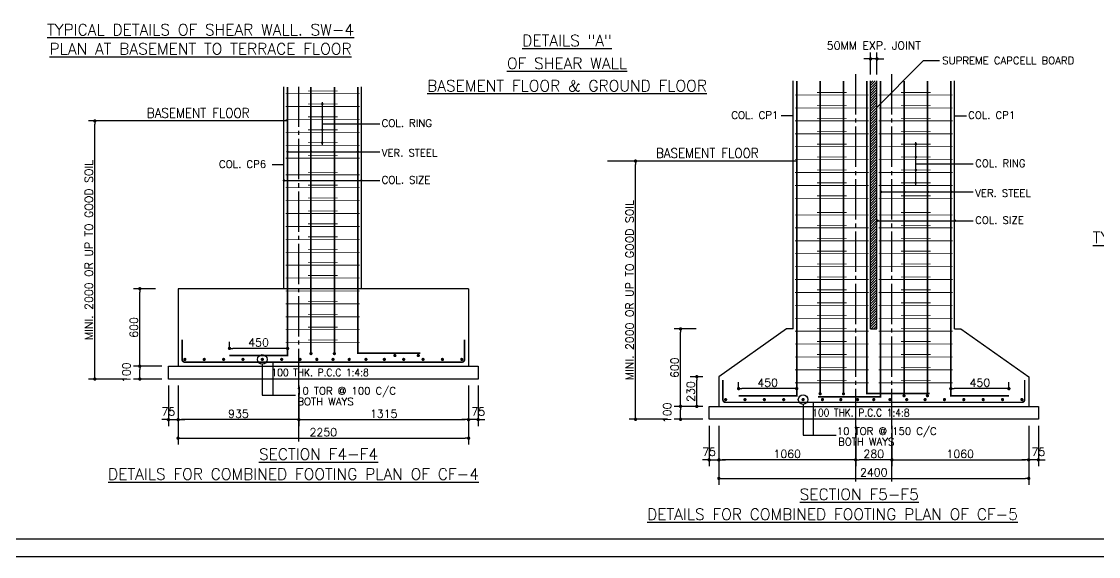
# Model space of a CAD drawing. Extents: x -200722 to 834823, y -494970 to 88783.
# Drawn here: x 248681 to 282046, y -183583 to -167008 of the extents above; entities that cross this region are included whole.
import ezdxf
from ezdxf.enums import TextEntityAlignment as Align

# ---------------------------------------------------------------- set-up
doc = ezdxf.new("R2010")
doc.units = 0
doc.header["$LTSCALE"] = 100
doc.header["$MEASUREMENT"] = 0
doc.header["$PDMODE"] = 34
doc.linetypes.add('ACAD_ISO04W100', pattern=[30, 24, -3, 0, -3])
doc.linetypes.add('CL', pattern=[3.25, 2.5, -0.25, 0.25, -0.25])
doc.layers.get('0').update_dxf_attribs({"linetype": 'CONTINUOUS'})
doc.layers.get('DEFPOINTS').update_dxf_attribs({"linetype": 'CONTINUOUS'})
for name, color, linetype in [('5', 4, 'CONTINUOUS'), ('A-Grid', 5, 'ACAD_ISO04W100'), ('BEAM', 4, 'CONTINUOUS'), ('DIM', 3, 'CONTINUOUS'), ('STEEL', 6, 'CONTINUOUS'), ('TEXT', 2, 'CONTINUOUS')]:
    doc.layers.add(name, color=color, linetype=linetype)
doc.layers.add('9_PRINT BOUNDARY_NON PRINT', color=32, linetype='CONTINUOUS', plot=False)
doc.layers.add('9_TITLE TEXT', color=7, linetype='CONTINUOUS', lineweight=20)
doc.styles.add('ROMANS', font='romans.shx')
doc.styles.get("Standard").update_dxf_attribs({"font": 'simplex.shx'})
doc.dimstyles.new('STANDARD$0', dxfattribs={"dimtxt": 2.5, "dimasz": 2.5, "dimexe": 2, "dimexo": 0.7, "dimgap": 0.9, "dimtad": 1, "dimdec": 0, "dimdsep": 46, "dimtxsty": 'ROMANS', "dimcen": 0.09, "dimclrd": 4, "dimclre": 4, "dimclrt": 3, "dimadec": 0, "dimazin": 0, "dimtfac": 1, "dimtdec": 0, "dimtmove": 0, "dimatfit": 3, "dimfxl": 1, "dimtolj": 1, "dimtzin": 0, "dimarcsym": 0})

# ---------------------------------------------------------------- blocks, each defined once
blk = doc.blocks.new('DOT')
at = {"color": 0, "linetype": 'ByBlock'}
blk.add_line((-0.5, 0), (-1, 0), dxfattribs=at)
at = {"color": 0, "linetype": 'ByBlock', "const_width": 0.5}
blk.add_lwpolyline([(-0.25, 0, 1), (0.25, 0, 1)], format="xyb", close=True, dxfattribs=at)
blk = doc.blocks.new('*D1339')
at = {"layer": 'BEAM', "color": 0, "lineweight": -2, "transparency": 16777216}
for p, q in [((268099, -171332), (267505, -171332)), ((267705, -179228), (267705, -171436)), ((268699, -179332), (267505, -179332))]:
    blk.add_line(p, q, dxfattribs=at)
at = {"layer": 'DEFPOINTS', "color": 0, "lineweight": -3, "transparency": 16777216}
for p in [(267705, -171332), (268299, -171332, 17104), (268899, -179332, 17104)]:
    blk.add_point(p, dxfattribs=at)
at = {"layer": 'BEAM', "color": 0, "lineweight": -2, "transparency": 16777216, "xscale": 104, "yscale": 104, "zscale": 104}
for p, rotation in [((267705, -171332), 90), ((267705, -179332), 270)]:
    blk.add_blockref('DOT', p, dxfattribs=dict(at, rotation=rotation))
at = {"layer": 'BEAM', "color": 0, "transparency": 16777216, "insert": (267521, -175332), "char_height": 248, "attachment_point": 5, "rotation": 90}
blk.add_mtext('\\A1;{\\C4;MINI. 2000 OR UP TO GOOD SOIL}', dxfattribs=at)
blk = doc.blocks.new('_DOT')
at = {"color": 0, "linetype": 'ByBlock'}
blk.add_line((-0.5, 0), (-1, 0), dxfattribs=at)
at = {"color": 0, "linetype": 'ByBlock', "const_width": 0.5}
blk.add_lwpolyline([(-0.25, 0, 1), (0.25, 0, 1)], format="xyb", close=True, dxfattribs=at)
blk = doc.blocks.new('*D1340')
at = {"layer": 'BEAM', "color": 0, "lineweight": -2, "transparency": 16777216}
for p, q in [((269785, -178932), (268899, -178932)), ((269099, -179228), (269099, -179036)), ((269785, -179332), (268899, -179332))]:
    blk.add_line(p, q, dxfattribs=at)
at = {"layer": 'DEFPOINTS', "color": 0, "lineweight": -3, "transparency": 16777216}
for p in [(269099, -178932), (269985, -178932), (269985, -179332)]:
    blk.add_point(p, dxfattribs=at)
at = {"layer": 'BEAM', "color": 0, "lineweight": -2, "transparency": 16777216, "xscale": 104, "yscale": 104, "zscale": 104}
for p, rotation in [((269099, -178932), 90), ((269099, -179332), 270)]:
    blk.add_blockref('DOT', p, dxfattribs=dict(at, rotation=rotation))
at = {"layer": 'BEAM', "color": 0, "transparency": 16777216, "insert": (268685, -179132), "char_height": 248, "attachment_point": 5, "rotation": 90}
blk.add_mtext('\\A1;100', dxfattribs=at)
blk = doc.blocks.new('*D1341')
at = {"layer": 'BEAM', "color": 0, "lineweight": -2, "transparency": 16777216}
for p, q in [((269785, -178012), (269400, -178012)), ((269600, -178828), (269600, -178116)), ((269785, -178932), (269400, -178932))]:
    blk.add_line(p, q, dxfattribs=at)
at = {"layer": 'DEFPOINTS', "color": 0, "lineweight": -3, "transparency": 16777216}
for p in [(269600, -178012), (269985, -178012, 879), (269985, -178932)]:
    blk.add_point(p, dxfattribs=at)
at = {"layer": 'BEAM', "color": 0, "lineweight": -2, "transparency": 16777216, "xscale": 104, "yscale": 104, "zscale": 104}
for p, rotation in [((269600, -178012), 90), ((269600, -178932), 270)]:
    blk.add_blockref('DOT', p, dxfattribs=dict(at, rotation=rotation))
at = {"layer": 'BEAM', "color": 0, "transparency": 16777216, "insert": (269416, -178472), "char_height": 248, "attachment_point": 5, "rotation": 90}
blk.add_mtext('\\A1;230', dxfattribs=at)
blk = doc.blocks.new('*D1342')
at = {"layer": 'BEAM', "color": 0, "lineweight": -2, "transparency": 16777216}
for p, q in [((269585, -176532), (268899, -176532)), ((269099, -178828), (269099, -176636)), ((269585, -178932), (268899, -178932))]:
    blk.add_line(p, q, dxfattribs=at)
at = {"layer": 'DEFPOINTS', "color": 0, "lineweight": -3, "transparency": 16777216}
for p in [(269099, -176532), (269785, -176532, 2294), (269785, -178932)]:
    blk.add_point(p, dxfattribs=at)
at = {"layer": 'BEAM', "color": 0, "lineweight": -2, "transparency": 16777216, "xscale": 104, "yscale": 104, "zscale": 104}
for p, rotation in [((269099, -176532), 90), ((269099, -178932), 270)]:
    blk.add_blockref('DOT', p, dxfattribs=dict(at, rotation=rotation))
at = {"layer": 'BEAM', "color": 0, "transparency": 16777216, "insert": (268915, -177732), "char_height": 248, "attachment_point": 5, "rotation": 90}
blk.add_mtext('\\A1;600', dxfattribs=at)
blk = doc.blocks.new('*D1343')
at = {"layer": 'BEAM', "color": 0, "lineweight": -2, "transparency": 16777216}
for p, q in [((277472, -178402), (277472, -178182)), ((279168, -178382), (277576, -178382)), ((279272, -178402), (279272, -178182))]:
    blk.add_line(p, q, dxfattribs=at)
at = {"layer": 'DEFPOINTS', "color": 0, "lineweight": -3, "transparency": 16777216}
for p in [(277472, -178382), (277472, -178602, 1471), (279272, -178602, 1471)]:
    blk.add_point(p, dxfattribs=at)
at = {"layer": 'BEAM', "color": 0, "lineweight": -2, "transparency": 16777216, "xscale": 104, "yscale": 104, "zscale": 104, "rotation": 180}
blk.add_blockref('DOT', (277472, -178382), dxfattribs=at)
at = {"layer": 'BEAM', "color": 0, "lineweight": -2, "transparency": 16777216, "xscale": 104, "yscale": 104, "zscale": 104}
blk.add_blockref('DOT', (279272, -178382), dxfattribs=at)
at = {"layer": 'BEAM', "color": 0, "transparency": 16777216, "insert": (278372, -178198), "char_height": 248, "attachment_point": 5}
blk.add_mtext('\\A1;450', dxfattribs=at)
blk = doc.blocks.new('*D1344')
at = {"layer": 'BEAM', "color": 0, "lineweight": -2, "transparency": 16777216}
for p, q in [((270897, -178402), (270897, -178182)), ((272593, -178382), (271001, -178382)), ((272697, -178402), (272697, -178182))]:
    blk.add_line(p, q, dxfattribs=at)
at = {"layer": 'DEFPOINTS', "color": 0, "lineweight": -3, "transparency": 16777216}
for p in [(270897, -178382), (270897, -178602, 1471), (272697, -178602, 1471)]:
    blk.add_point(p, dxfattribs=at)
at = {"layer": 'BEAM', "color": 0, "lineweight": -2, "transparency": 16777216, "xscale": 104, "yscale": 104, "zscale": 104, "rotation": 180}
blk.add_blockref('DOT', (270897, -178382), dxfattribs=at)
at = {"layer": 'BEAM', "color": 0, "lineweight": -2, "transparency": 16777216, "xscale": 104, "yscale": 104, "zscale": 104}
blk.add_blockref('DOT', (272697, -178382), dxfattribs=at)
at = {"layer": 'BEAM', "color": 0, "transparency": 16777216, "insert": (271797, -178198), "char_height": 248, "attachment_point": 5}
blk.add_mtext('\\A1;450', dxfattribs=at)
blk = doc.blocks.new('*D1345')
at = {"layer": 'BEAM', "color": 0, "lineweight": -2, "transparency": 16777216}
for p, q in [((274985, -168649), (274985, -167966)), ((275185, -168649), (275185, -167966)), ((274881, -168166), (274777, -168166)), ((275185, -168166), (274985, -168166)), ((275289, -168166), (275393, -168166))]:
    blk.add_line(p, q, dxfattribs=at)
at = {"layer": 'DEFPOINTS', "color": 0, "lineweight": -3, "transparency": 16777216}
for p in [(274985, -168166), (274985, -168849), (275185, -168849)]:
    blk.add_point(p, dxfattribs=at)
at = {"layer": 'BEAM', "color": 0, "lineweight": -2, "transparency": 16777216, "xscale": 104, "yscale": 104, "zscale": 104}
blk.add_blockref('DOT', (274985, -168166), dxfattribs=at)
at = {"layer": 'BEAM', "color": 0, "lineweight": -2, "transparency": 16777216, "xscale": 104, "yscale": 104, "zscale": 104, "rotation": 180}
blk.add_blockref('DOT', (275185, -168166), dxfattribs=at)
at = {"layer": 'BEAM', "color": 0, "transparency": 16777216, "insert": (275085, -167752), "char_height": 248, "attachment_point": 5}
blk.add_mtext('\\A1;50{\\C256;MM EXP. JOINT}', dxfattribs=at)
blk = doc.blocks.new('*D1346')
at = {"layer": 'BEAM', "color": 0, "lineweight": -2, "transparency": 16777216}
for p, q in [((269985, -179532), (269985, -180789)), ((270285, -179532), (270285, -180789)), ((269881, -180589), (269777, -180589)), ((269985, -180589), (270285, -180589)), ((270389, -180589), (270493, -180589))]:
    blk.add_line(p, q, dxfattribs=at)
at = {"layer": 'DEFPOINTS', "color": 0, "lineweight": -3, "transparency": 16777216}
for p in [(269985, -179332), (270285, -179332), (270285, -180589)]:
    blk.add_point(p, dxfattribs=at)
at = {"layer": 'BEAM', "color": 0, "lineweight": -2, "transparency": 16777216, "xscale": 104, "yscale": 104, "zscale": 104}
blk.add_blockref('DOT', (269985, -180589), dxfattribs=at)
at = {"layer": 'BEAM', "color": 0, "lineweight": -2, "transparency": 16777216, "xscale": 104, "yscale": 104, "zscale": 104, "rotation": 180}
blk.add_blockref('DOT', (270285, -180589), dxfattribs=at)
at = {"layer": 'BEAM', "color": 0, "transparency": 16777216, "insert": (269985, -180341), "char_height": 248, "attachment_point": 5}
blk.add_mtext('\\A1;75', dxfattribs=at)
blk = doc.blocks.new('*D1347')
at = {"layer": 'BEAM', "color": 0, "lineweight": -2, "transparency": 16777216}
for p, q in [((270285, -179532), (270285, -180789)), ((274525, -179532), (274525, -180789)), ((274421, -180589), (270389, -180589))]:
    blk.add_line(p, q, dxfattribs=at)
at = {"layer": 'DEFPOINTS', "color": 0, "lineweight": -3, "transparency": 16777216}
for p in [(270285, -179332), (274525, -179332), (270285, -180589)]:
    blk.add_point(p, dxfattribs=at)
at = {"layer": 'BEAM', "color": 0, "lineweight": -2, "transparency": 16777216, "xscale": 104, "yscale": 104, "zscale": 104, "rotation": 180}
blk.add_blockref('DOT', (270285, -180589), dxfattribs=at)
at = {"layer": 'BEAM', "color": 0, "lineweight": -2, "transparency": 16777216, "xscale": 104, "yscale": 104, "zscale": 104}
blk.add_blockref('DOT', (274525, -180589), dxfattribs=at)
at = {"layer": 'BEAM', "color": 0, "transparency": 16777216, "insert": (272405, -180405), "char_height": 248, "attachment_point": 5}
blk.add_mtext('\\A1;1060', dxfattribs=at)
blk = doc.blocks.new('*D1348')
at = {"layer": 'BEAM', "color": 0, "lineweight": -2, "transparency": 16777216}
for p, q in [((279885, -179532), (279885, -180789)), ((280185, -179532), (280185, -180789)), ((279781, -180589), (279677, -180589)), ((280185, -180589), (279885, -180589)), ((280289, -180589), (280393, -180589))]:
    blk.add_line(p, q, dxfattribs=at)
at = {"layer": 'DEFPOINTS', "color": 0, "lineweight": -3, "transparency": 16777216}
for p in [(279885, -179332), (280185, -179332), (279885, -180589)]:
    blk.add_point(p, dxfattribs=at)
at = {"layer": 'BEAM', "color": 0, "lineweight": -2, "transparency": 16777216, "xscale": 104, "yscale": 104, "zscale": 104}
blk.add_blockref('DOT', (279885, -180589), dxfattribs=at)
at = {"layer": 'BEAM', "color": 0, "lineweight": -2, "transparency": 16777216, "xscale": 104, "yscale": 104, "zscale": 104, "rotation": 180}
blk.add_blockref('DOT', (280185, -180589), dxfattribs=at)
at = {"layer": 'BEAM', "color": 0, "transparency": 16777216, "insert": (280185, -180341), "char_height": 248, "attachment_point": 5}
blk.add_mtext('\\A1;75', dxfattribs=at)
blk = doc.blocks.new('*D1349')
at = {"layer": 'BEAM', "color": 0, "lineweight": -2, "transparency": 16777216}
for p, q in [((275645, -179532), (275645, -180789)), ((279885, -179532), (279885, -180789)), ((275749, -180589), (279781, -180589))]:
    blk.add_line(p, q, dxfattribs=at)
at = {"layer": 'DEFPOINTS', "color": 0, "lineweight": -3, "transparency": 16777216}
for p in [(275645, -179332), (279885, -179332), (279885, -180589)]:
    blk.add_point(p, dxfattribs=at)
at = {"layer": 'BEAM', "color": 0, "lineweight": -2, "transparency": 16777216, "xscale": 104, "yscale": 104, "zscale": 104, "rotation": 180}
blk.add_blockref('DOT', (275645, -180589), dxfattribs=at)
at = {"layer": 'BEAM', "color": 0, "lineweight": -2, "transparency": 16777216, "xscale": 104, "yscale": 104, "zscale": 104}
blk.add_blockref('DOT', (279885, -180589), dxfattribs=at)
at = {"layer": 'BEAM', "color": 0, "transparency": 16777216, "insert": (277765, -180405), "char_height": 248, "attachment_point": 5}
blk.add_mtext('\\A1;1060', dxfattribs=at)
blk = doc.blocks.new('*D1350')
at = {"layer": 'BEAM', "color": 0, "lineweight": -2, "transparency": 16777216}
for p, q in [((274525, -179532), (274525, -180789)), ((275645, -179532), (275645, -180789)), ((275541, -180589), (274629, -180589))]:
    blk.add_line(p, q, dxfattribs=at)
at = {"layer": 'DEFPOINTS', "color": 0, "lineweight": -3, "transparency": 16777216}
for p in [(274525, -179332), (275645, -179332), (274525, -180589)]:
    blk.add_point(p, dxfattribs=at)
at = {"layer": 'BEAM', "color": 0, "lineweight": -2, "transparency": 16777216, "xscale": 104, "yscale": 104, "zscale": 104, "rotation": 180}
blk.add_blockref('DOT', (274525, -180589), dxfattribs=at)
at = {"layer": 'BEAM', "color": 0, "lineweight": -2, "transparency": 16777216, "xscale": 104, "yscale": 104, "zscale": 104}
blk.add_blockref('DOT', (275645, -180589), dxfattribs=at)
at = {"layer": 'BEAM', "color": 0, "transparency": 16777216, "insert": (275085, -180405), "char_height": 248, "attachment_point": 5}
blk.add_mtext('\\A1;280', dxfattribs=at)
blk = doc.blocks.new('*D1351')
at = {"layer": 'BEAM', "color": 0, "lineweight": -2, "transparency": 16777216}
for p, q in [((270285, -179532), (270285, -181363)), ((279885, -179532), (279885, -181363)), ((270389, -181163), (279781, -181163))]:
    blk.add_line(p, q, dxfattribs=at)
at = {"layer": 'DEFPOINTS', "color": 0, "lineweight": -3, "transparency": 16777216}
for p in [(270285, -179332), (279885, -179332), (279885, -181163)]:
    blk.add_point(p, dxfattribs=at)
at = {"layer": 'BEAM', "color": 0, "lineweight": -2, "transparency": 16777216, "xscale": 104, "yscale": 104, "zscale": 104, "rotation": 180}
blk.add_blockref('DOT', (270285, -181163), dxfattribs=at)
at = {"layer": 'BEAM', "color": 0, "lineweight": -2, "transparency": 16777216, "xscale": 104, "yscale": 104, "zscale": 104}
blk.add_blockref('DOT', (279885, -181163), dxfattribs=at)
at = {"layer": 'BEAM', "color": 0, "transparency": 16777216, "insert": (275085, -180979), "char_height": 248, "attachment_point": 5}
blk.add_mtext('\\A1;2400', dxfattribs=at)
blk = doc.blocks.new('*D1960')
at = {"layer": 'BEAM', "color": 0, "lineweight": -2, "transparency": 16777216}
for p, q in [((251345, -170087), (250751, -170087)), ((250951, -177983), (250951, -170191)), ((251945, -178087), (250751, -178087))]:
    blk.add_line(p, q, dxfattribs=at)
at = {"layer": 'DEFPOINTS', "color": 0, "lineweight": -3, "transparency": 16777216}
for p in [(250951, -170087), (251545, -170087, 17104), (252145, -178087, 17104)]:
    blk.add_point(p, dxfattribs=at)
at = {"layer": 'BEAM', "color": 0, "lineweight": -2, "transparency": 16777216, "xscale": 104, "yscale": 104, "zscale": 104}
for p, rotation in [((250951, -170087), 90), ((250951, -178087), 270)]:
    blk.add_blockref('DOT', p, dxfattribs=dict(at, rotation=rotation))
at = {"layer": 'BEAM', "color": 0, "transparency": 16777216, "insert": (250767, -174087), "char_height": 248, "attachment_point": 5, "rotation": 90}
blk.add_mtext('\\A1;{\\C4;MINI. 2000 OR UP TO GOOD SOIL}', dxfattribs=at)
blk = doc.blocks.new('*D1961')
at = {"layer": 'BEAM', "color": 0, "lineweight": -2, "transparency": 16777216}
for p, q in [((253031, -177687), (252145, -177687)), ((252345, -177983), (252345, -177791)), ((253031, -178087), (252145, -178087))]:
    blk.add_line(p, q, dxfattribs=at)
at = {"layer": 'DEFPOINTS', "color": 0, "lineweight": -3, "transparency": 16777216}
for p in [(252345, -177687), (253231, -177687), (253231, -178087)]:
    blk.add_point(p, dxfattribs=at)
at = {"layer": 'BEAM', "color": 0, "lineweight": -2, "transparency": 16777216, "xscale": 104, "yscale": 104, "zscale": 104}
for p, rotation in [((252345, -177687), 90), ((252345, -178087), 270)]:
    blk.add_blockref('DOT', p, dxfattribs=dict(at, rotation=rotation))
at = {"layer": 'BEAM', "color": 0, "transparency": 16777216, "insert": (251931, -177887), "char_height": 248, "attachment_point": 5, "rotation": 90}
blk.add_mtext('\\A1;100', dxfattribs=at)
blk = doc.blocks.new('*D1962')
at = {"layer": 'BEAM', "color": 0, "lineweight": -2, "transparency": 16777216}
for p, q in [((252831, -175287), (252145, -175287)), ((252345, -177583), (252345, -175391)), ((252831, -177687), (252145, -177687))]:
    blk.add_line(p, q, dxfattribs=at)
at = {"layer": 'DEFPOINTS', "color": 0, "lineweight": -3, "transparency": 16777216}
for p in [(252345, -175287), (253031, -175287, 2294), (253031, -177687)]:
    blk.add_point(p, dxfattribs=at)
at = {"layer": 'BEAM', "color": 0, "lineweight": -2, "transparency": 16777216, "xscale": 104, "yscale": 104, "zscale": 104}
for p, rotation in [((252345, -175287), 90), ((252345, -177687), 270)]:
    blk.add_blockref('DOT', p, dxfattribs=dict(at, rotation=rotation))
at = {"layer": 'BEAM', "color": 0, "transparency": 16777216, "insert": (252161, -176487), "char_height": 248, "attachment_point": 5, "rotation": 90}
blk.add_mtext('\\A1;600', dxfattribs=at)
blk = doc.blocks.new('*D1963')
at = {"layer": 'BEAM', "color": 0, "lineweight": -2, "transparency": 16777216}
for p, q in [((255124, -177157), (255124, -176937)), ((256820, -177137), (255228, -177137)), ((256924, -177157), (256924, -176937))]:
    blk.add_line(p, q, dxfattribs=at)
at = {"layer": 'DEFPOINTS', "color": 0, "lineweight": -3, "transparency": 16777216}
for p in [(255124, -177137), (255124, -177357, 1471), (256924, -177357, 1471)]:
    blk.add_point(p, dxfattribs=at)
at = {"layer": 'BEAM', "color": 0, "lineweight": -2, "transparency": 16777216, "xscale": 104, "yscale": 104, "zscale": 104, "rotation": 180}
blk.add_blockref('DOT', (255124, -177137), dxfattribs=at)
at = {"layer": 'BEAM', "color": 0, "lineweight": -2, "transparency": 16777216, "xscale": 104, "yscale": 104, "zscale": 104}
blk.add_blockref('DOT', (256924, -177137), dxfattribs=at)
at = {"layer": 'BEAM', "color": 0, "transparency": 16777216, "insert": (256024, -176953), "char_height": 248, "attachment_point": 5}
blk.add_mtext('\\A1;450', dxfattribs=at)
blk = doc.blocks.new('*D1964')
at = {"layer": 'BEAM', "color": 0, "lineweight": -2, "transparency": 16777216}
for p, q in [((253231, -178287), (253231, -179544)), ((253531, -178287), (253531, -179544)), ((253127, -179344), (253023, -179344)), ((253231, -179344), (253531, -179344)), ((253635, -179344), (253739, -179344))]:
    blk.add_line(p, q, dxfattribs=at)
at = {"layer": 'DEFPOINTS', "color": 0, "lineweight": -3, "transparency": 16777216}
for p in [(253231, -178087), (253531, -178087), (253531, -179344)]:
    blk.add_point(p, dxfattribs=at)
at = {"layer": 'BEAM', "color": 0, "lineweight": -2, "transparency": 16777216, "xscale": 104, "yscale": 104, "zscale": 104}
blk.add_blockref('DOT', (253231, -179344), dxfattribs=at)
at = {"layer": 'BEAM', "color": 0, "lineweight": -2, "transparency": 16777216, "xscale": 104, "yscale": 104, "zscale": 104, "rotation": 180}
blk.add_blockref('DOT', (253531, -179344), dxfattribs=at)
at = {"layer": 'BEAM', "color": 0, "transparency": 16777216, "insert": (253231, -179096), "char_height": 248, "attachment_point": 5}
blk.add_mtext('\\A1;75', dxfattribs=at)
blk = doc.blocks.new('*D1965')
at = {"layer": 'BEAM', "color": 0, "lineweight": -2, "transparency": 16777216}
for p, q in [((253531, -178287), (253531, -179544)), ((257271, -178287), (257271, -179544)), ((257167, -179344), (253635, -179344))]:
    blk.add_line(p, q, dxfattribs=at)
at = {"layer": 'DEFPOINTS', "color": 0, "lineweight": -3, "transparency": 16777216}
for p in [(253531, -178087), (257271, -178087, 41375), (253531, -179344)]:
    blk.add_point(p, dxfattribs=at)
at = {"layer": 'BEAM', "color": 0, "lineweight": -2, "transparency": 16777216, "xscale": 104, "yscale": 104, "zscale": 104, "rotation": 180}
blk.add_blockref('DOT', (253531, -179344), dxfattribs=at)
at = {"layer": 'BEAM', "color": 0, "lineweight": -2, "transparency": 16777216, "xscale": 104, "yscale": 104, "zscale": 104}
blk.add_blockref('DOT', (257271, -179344), dxfattribs=at)
at = {"layer": 'BEAM', "color": 0, "transparency": 16777216, "insert": (255401, -179160), "char_height": 248, "attachment_point": 5}
blk.add_mtext('\\A1;935', dxfattribs=at)
blk = doc.blocks.new('*D1966')
at = {"layer": 'BEAM', "color": 0, "lineweight": -2, "transparency": 16777216}
for p, q in [((262531, -178287), (262531, -179544)), ((262831, -178287), (262831, -179544)), ((262427, -179344), (262323, -179344)), ((262831, -179344), (262531, -179344)), ((262935, -179344), (263039, -179344))]:
    blk.add_line(p, q, dxfattribs=at)
at = {"layer": 'DEFPOINTS', "color": 0, "lineweight": -3, "transparency": 16777216}
for p in [(262531, -178087), (262831, -178087), (262531, -179344)]:
    blk.add_point(p, dxfattribs=at)
at = {"layer": 'BEAM', "color": 0, "lineweight": -2, "transparency": 16777216, "xscale": 104, "yscale": 104, "zscale": 104}
blk.add_blockref('DOT', (262531, -179344), dxfattribs=at)
at = {"layer": 'BEAM', "color": 0, "lineweight": -2, "transparency": 16777216, "xscale": 104, "yscale": 104, "zscale": 104, "rotation": 180}
blk.add_blockref('DOT', (262831, -179344), dxfattribs=at)
at = {"layer": 'BEAM', "color": 0, "transparency": 16777216, "insert": (262831, -179096), "char_height": 248, "attachment_point": 5}
blk.add_mtext('\\A1;75', dxfattribs=at)
blk = doc.blocks.new('*D1967')
at = {"layer": 'BEAM', "color": 0, "lineweight": -2, "transparency": 16777216}
for p, q in [((257271, -178287), (257271, -179544)), ((262531, -178287), (262531, -179544)), ((257375, -179344), (262427, -179344))]:
    blk.add_line(p, q, dxfattribs=at)
at = {"layer": 'DEFPOINTS', "color": 0, "lineweight": -3, "transparency": 16777216}
for p in [(257271, -178087, 41375), (262531, -178087), (262531, -179344)]:
    blk.add_point(p, dxfattribs=at)
at = {"layer": 'BEAM', "color": 0, "lineweight": -2, "transparency": 16777216, "xscale": 104, "yscale": 104, "zscale": 104, "rotation": 180}
blk.add_blockref('DOT', (257271, -179344), dxfattribs=at)
at = {"layer": 'BEAM', "color": 0, "lineweight": -2, "transparency": 16777216, "xscale": 104, "yscale": 104, "zscale": 104}
blk.add_blockref('DOT', (262531, -179344), dxfattribs=at)
at = {"layer": 'BEAM', "color": 0, "transparency": 16777216, "insert": (259901, -179160), "char_height": 248, "attachment_point": 5}
blk.add_mtext('\\A1;1315', dxfattribs=at)
blk = doc.blocks.new('*D1968')
at = {"layer": 'BEAM', "color": 0, "lineweight": -2, "transparency": 16777216}
for p, q in [((253531, -178287), (253531, -180118)), ((262531, -178287), (262531, -180118)), ((253635, -179918), (262427, -179918))]:
    blk.add_line(p, q, dxfattribs=at)
at = {"layer": 'DEFPOINTS', "color": 0, "lineweight": -3, "transparency": 16777216}
for p in [(253531, -178087), (262531, -178087), (262531, -179918)]:
    blk.add_point(p, dxfattribs=at)
at = {"layer": 'BEAM', "color": 0, "lineweight": -2, "transparency": 16777216, "xscale": 104, "yscale": 104, "zscale": 104, "rotation": 180}
blk.add_blockref('DOT', (253531, -179918), dxfattribs=at)
at = {"layer": 'BEAM', "color": 0, "lineweight": -2, "transparency": 16777216, "xscale": 104, "yscale": 104, "zscale": 104}
blk.add_blockref('DOT', (262531, -179918), dxfattribs=at)
at = {"layer": 'BEAM', "color": 0, "transparency": 16777216, "insert": (258031, -179734), "char_height": 248, "attachment_point": 5}
blk.add_mtext('\\A1;2250', dxfattribs=at)

msp = doc.modelspace()

# ---------------------------------------------------------------- hatches: boundary and pattern name
at = {"ltscale": 0.4}
h = msp.add_hatch(dxfattribs=at)
h.set_pattern_fill('ANSI31', color=8, scale=450, style=0)
h.set_pattern_definition([(45, (1843.42, 0), (-39.774756, 39.774756), [])])
h.paths.add_polyline_path([(274984.8, -176532.1), (275184.8, -176532.1), (275184.8, -173191.9, -0.4156612), (275184.8, -173164.9), (275184.8, -168849.1), (274984.8, -168849.1)])

# ---------------------------------------------------------------- linework, layer by layer
at = {"color": 18, "true_color": 0x000000}
msp.add_lwpolyline([(223222.7, -183032.7), (314632.7, -183032.7), (314632.7, -118792.7), (223222.7, -118792.7)], close=True, dxfattribs=at)
at = {"layer": '5', "color": 18, "lineweight": -3, "ltscale": 0.4, "true_color": 0x000000}
for p, q in [((256811.1, -175286.9), (256811.1, -169032.6)), ((259211.1, -175286.9), (259211.1, -169032.6)), ((272584.8, -176532.1), (272584.8, -168849.1)), ((274984.8, -176532.1), (274984.8, -168849.1)), ((275184.8, -176532.1), (275184.8, -168849.1)), ((277584.8, -175332.1), (277584.8, -168849.1)), ((262531.1, -175286.9), (253531.1, -175286.9)), ((277584.8, -176532.1, 1470.5), (277584.8, -175332.1)), ((272584.8, -176532.1), (272384.8, -176532.1)), ((274984.8, -176532.1, 705.8), (275184.8, -176532.1, 764.7)), ((277584.8, -176532.1, 1470.5), (277784.8, -176532.1, 1470.5))]:
    msp.add_line(p, q, dxfattribs=at)
at = {"layer": '5', "color": 8, "lineweight": -3, "ltscale": 0.4}
for p, q in [((256911.1, -170086.9, 24196.6), (251063.7, -170086.9, 51554)), ((272684.8, -171332.1, 24196.6), (266837.4, -171332.1, 51554))]:
    msp.add_line(p, q, dxfattribs=at)
at = {"layer": '5', "color": 18, "lineweight": -3, "ltscale": 0.4, "true_color": 0x000000}
for points in [[(253531.1, -175286.9), (253531.1, -177686.9)], [(262531.1, -175286.9), (262531.1, -177686.9)], [(270284.8, -178012.1), (270284.8, -178932.1)], [(279884.8, -178012.1), (279884.8, -178932.1)]]:
    msp.add_lwpolyline(points, dxfattribs=at)
at = {"layer": '5', "color": 18, "lineweight": -3, "ltscale": 0.4, "true_color": 0x000000, "elevation": 1470.5}
for points in [[(272384.8, -176532.1), (270284.8, -178012.1)], [(277784.8, -176532.1), (279884.8, -178012.1)]]:
    msp.add_lwpolyline(points, dxfattribs=at)
at = {"layer": '5', "color": 18, "lineweight": -3, "ltscale": 0.4, "true_color": 0x000000}
for points in [[(253231.1, -177686.9), (262831.1, -177686.9), (262831.1, -178086.9), (253231.1, -178086.9)], [(269984.8, -178932.1), (280184.8, -178932.1), (280184.8, -179332.1), (269984.8, -179332.1)]]:
    msp.add_lwpolyline(points, close=True, dxfattribs=at)
at = {"layer": '9_PRINT BOUNDARY_NON PRINT', "color": 18, "true_color": 0x000000}
msp.add_lwpolyline([(222672.7, -183582.7), (315182.7, -183582.7), (315182.7, -118242.7), (222672.7, -118242.7)], close=True, dxfattribs=at)
at = {"layer": '9_TITLE TEXT', "color": 18, "true_color": 0x000000}
msp.add_lwpolyline([(314632.7, -118792.7), (223222.7, -118792.7), (223222.7, -183032.7), (314632.7, -183032.7)], dxfattribs=at)
at = {"layer": 'A-Grid', "color": 8, "linetype": 'CL', "ltscale": 5}
for p, q in [((274524.8, -181264.9), (274524.8, -168523.2)), ((275644.8, -181264.9), (275644.8, -168523.2)), ((257271.1, -180019.7, 41375.1), (257271.1, -169032.6, 41375.1))]:
    msp.add_line(p, q, dxfattribs=at)
at = {"layer": 'DIM', "color": 18, "true_color": 0x000000, "const_width": 38.1}
for points in [[(256904.6, -171041.5, 1), (256942.7, -171041.5, 1)], [(257629.6, -171041.5, 1), (257667.7, -171041.5, 1)], [(258354.6, -171041.5, 1), (258392.7, -171041.5, 1)], [(259078.3, -171041.5, 1), (259116.4, -171041.5, 1)], [(256792.1, -171933.3, 1), (256830.2, -171933.3, 1)], [(259192.1, -171933.3, 1), (259230.2, -171933.3, 1)]]:
    msp.add_lwpolyline(points, format="xyb", close=True, dxfattribs=at)
at = {"layer": 'DIM', "color": 18, "true_color": 0x000000, "const_width": 38.1, "elevation": 1470.5}
for points in [[(275291.7, -172286.6, 1), (275329.8, -172286.6, 1)], [(276016.7, -172286.6, 1), (276054.8, -172286.6, 1)], [(276741.7, -172286.6, 1), (276779.8, -172286.6, 1)], [(277465.4, -172286.6, 1), (277503.5, -172286.6, 1)], [(275179.2, -173178.4, 1), (275217.3, -173178.4, 1)], [(277579.2, -173178.4, 1), (277617.3, -173178.4, 1)]]:
    msp.add_lwpolyline(points, format="xyb", close=True, dxfattribs=at)
at = {"layer": 'STEEL', "color": 18, "true_color": 0x000000, "elevation": 1470.5}
for points, const_width in [([(272697.3, -168849.1), (272697.3, -178602.2), (270897.3, -178602.2)], 50.8), ([(275297.3, -168849.1), (275297.3, -178632.6), (273357.3, -178632.6)], 50.8), ([(273422.3, -168849.1), (273422.3, -178541.8)], 50.8), ([(274147.3, -168849.1), (274147.3, -178541.8)], 50.8), ([(274872.3, -168849.1), (274872.3, -178530.6), (276812.3, -178530.6)], 50.8), ([(276022.3, -168849.1), (276022.3, -178602.2)], 50.8), ([(276747.3, -168849.1), (276747.3, -178602.2)], 50.8), ([(277472.3, -168849.1), (277472.3, -178602.2), (279272.3, -178602.2)], 50.8), ([(256923.6, -169032.6), (256923.6, -177357), (255123.6, -177357)], 50.8), ([(257557.4, -169162.4), (258471.5, -169162.4)], 25), ([(257648.6, -169032.6), (257648.6, -177296.6)], 50.8), ([(258373.6, -169032.6), (258373.6, -177296.6)], 50.8), ([(259098.6, -169032.6), (259098.6, -177285.5), (261038.6, -177285.5)], 50.8), ([(256867.1, -169241.3), (259155.2, -169241.3)], 25), ([(272640.7, -169286.5), (274928.8, -169286.5)], 25), ([(273331.1, -169207.5), (274245.1, -169207.5)], 25), ([(275240.7, -169286.5), (277528.8, -169286.5)], 25), ([(275931.1, -169207.5), (276845.1, -169207.5)], 25), ([(256867.1, -169641.3), (259155.2, -169641.3)], 25), ([(257557.4, -169562.4), (258471.5, -169562.4)], 25), ([(272640.7, -169686.5), (274928.8, -169686.5)], 25), ([(273331.1, -169607.5), (274245.1, -169607.5)], 25), ([(275240.7, -169686.5), (277528.8, -169686.5)], 25), ([(275931.1, -169607.5), (276845.1, -169607.5)], 25), ([(256867.1, -170041.3), (259155.2, -170041.3)], 25), ([(257557.4, -169962.4), (258471.5, -169962.4)], 25), ([(272640.7, -170086.5), (274928.8, -170086.5)], 25), ([(273331.1, -170007.5), (274245.1, -170007.5)], 25), ([(275240.7, -170086.5), (277528.8, -170086.5)], 25), ([(275931.1, -170007.5), (276845.1, -170007.5)], 25), ([(256867.1, -170441.3), (259155.2, -170441.3)], 25), ([(257557.4, -170362.4), (258471.5, -170362.4)], 25), ([(272640.7, -170486.5), (274928.8, -170486.5)], 25), ([(273331.1, -170407.5), (274245.1, -170407.5)], 25), ([(275240.7, -170486.5), (277528.8, -170486.5)], 25), ([(275931.1, -170407.5), (276845.1, -170407.5)], 25), ([(256867.1, -170841.3), (259155.2, -170841.3)], 25), ([(257557.4, -170762.4), (258471.5, -170762.4)], 25), ([(273331.1, -170807.5), (274245.1, -170807.5)], 25), ([(275931.1, -170807.5), (276845.1, -170807.5)], 25), ([(257557.4, -171162.4), (258471.5, -171162.4)], 25), ([(272640.7, -170886.5), (274928.8, -170886.5)], 25), ([(275240.7, -170886.5), (277528.8, -170886.5)], 25), ([(256867.1, -171241.3), (259155.2, -171241.3)], 25), ([(272640.7, -171286.5), (274928.8, -171286.5)], 25), ([(273331.1, -171207.5), (274245.1, -171207.5)], 25), ([(275240.7, -171286.5), (277528.8, -171286.5)], 25), ([(275931.1, -171207.5), (276845.1, -171207.5)], 25), ([(256867.1, -171757), (259155.2, -171757)], 25), ([(257557.4, -171678.1), (258471.5, -171678.1)], 25), ([(272640.7, -171686.5), (274928.8, -171686.5)], 25), ([(273331.1, -171607.5), (274245.1, -171607.5)], 25), ([(275240.7, -171686.5), (277528.8, -171686.5)], 25), ([(275931.1, -171607.5), (276845.1, -171607.5)], 25), ([(256867.1, -172157), (259155.2, -172157)], 25), ([(257557.4, -172078.1), (258471.5, -172078.1)], 25), ([(272640.7, -172086.5), (274928.8, -172086.5)], 25), ([(273331.1, -172007.5), (274245.1, -172007.5)], 25), ([(275240.7, -172086.5), (277528.8, -172086.5)], 25), ([(275931.1, -172007.5), (276845.1, -172007.5)], 25), ([(257557.4, -172478.1), (258471.5, -172478.1)], 25), ([(272640.7, -172486.5), (274928.8, -172486.5)], 25), ([(273331.1, -172407.5), (274245.1, -172407.5)], 25), ([(275240.7, -172486.5), (277528.8, -172486.5)], 25), ([(275931.1, -172407.5), (276845.1, -172407.5)], 25), ([(256867.1, -172557), (259155.2, -172557)], 25), ([(256867.1, -172957), (259155.2, -172957)], 25), ([(257557.4, -172878.1), (258471.5, -172878.1)], 25), ([(272640.7, -173002.2), (274928.8, -173002.2)], 25), ([(273331.1, -172923.3), (274245.1, -172923.3)], 25), ([(275240.7, -173002.2), (277528.8, -173002.2)], 25), ([(275931.1, -172923.3), (276845.1, -172923.3)], 25), ([(256867.1, -173357), (259155.2, -173357)], 25), ([(257557.4, -173278.1), (258471.5, -173278.1)], 25), ([(272640.7, -173402.2), (274928.8, -173402.2)], 25), ([(273331.1, -173323.3), (274245.1, -173323.3)], 25), ([(275240.7, -173402.2), (277528.8, -173402.2)], 25), ([(275931.1, -173323.3), (276845.1, -173323.3)], 25), ([(256867.1, -173757), (259155.2, -173757)], 25), ([(257557.4, -173678.1), (258471.5, -173678.1)], 25), ([(272640.7, -173802.2), (274928.8, -173802.2)], 25), ([(273331.1, -173723.3), (274245.1, -173723.3)], 25), ([(275240.7, -173802.2), (277528.8, -173802.2)], 25), ([(275931.1, -173723.3), (276845.1, -173723.3)], 25), ([(256867.1, -174157), (259155.2, -174157)], 25), ([(257557.4, -174078.1), (258471.5, -174078.1)], 25), ([(273331.1, -174123.3), (274245.1, -174123.3)], 25), ([(275931.1, -174123.3), (276845.1, -174123.3)], 25), ([(257557.4, -174478.1), (258471.5, -174478.1)], 25), ([(272640.7, -174202.2), (274928.8, -174202.2)], 25), ([(275240.7, -174202.2), (277528.8, -174202.2)], 25), ([(256867.1, -174557), (259155.2, -174557)], 25), ([(272640.7, -174602.2), (274928.8, -174602.2)], 25), ([(273331.1, -174523.3), (274245.1, -174523.3)], 25), ([(275240.7, -174602.2), (277528.8, -174602.2)], 25), ([(275931.1, -174523.3), (276845.1, -174523.3)], 25), ([(256867.1, -174957), (259155.2, -174957)], 25), ([(257557.4, -174878.1), (258471.5, -174878.1)], 25), ([(272640.7, -175002.2), (274928.8, -175002.2)], 25), ([(273331.1, -174923.3), (274245.1, -174923.3)], 25), ([(275240.7, -175002.2), (277528.8, -175002.2)], 25), ([(275931.1, -174923.3), (276845.1, -174923.3)], 25), ([(256867.1, -175357), (259155.2, -175357)], 25), ([(257557.4, -175278.1), (258471.5, -175278.1)], 25), ([(272640.7, -175402.2), (274928.8, -175402.2)], 25), ([(273331.1, -175323.3), (274245.1, -175323.3)], 25), ([(275240.7, -175402.2), (277528.8, -175402.2)], 25), ([(275931.1, -175323.3), (276845.1, -175323.3)], 25), ([(256867.1, -175757), (259155.2, -175757)], 25), ([(257557.4, -175678.1), (258471.5, -175678.1)], 25), ([(272640.7, -175802.2), (274928.8, -175802.2)], 25), ([(273331.1, -175723.3), (274245.1, -175723.3)], 25), ([(275240.7, -175802.2), (277528.8, -175802.2)], 25), ([(275931.1, -175723.3), (276845.1, -175723.3)], 25), ([(256867.1, -176157), (259155.2, -176157)], 25), ([(257557.4, -176078.1), (258471.5, -176078.1)], 25), ([(273331.1, -176123.3), (274245.1, -176123.3)], 25), ([(275931.1, -176123.3), (276845.1, -176123.3)], 25), ([(257557.4, -176478.1), (258471.5, -176478.1)], 25), ([(272640.7, -176202.2), (274928.8, -176202.2)], 25), ([(275240.7, -176202.2), (277528.8, -176202.2)], 25), ([(256867.1, -176557), (259155.2, -176557)], 25), ([(272640.7, -176602.2), (274928.8, -176602.2)], 25), ([(273331.1, -176523.3), (274245.1, -176523.3)], 25), ([(275240.7, -176602.2), (277528.8, -176602.2)], 25), ([(275931.1, -176523.3), (276845.1, -176523.3)], 25), ([(256867.1, -176957), (259155.2, -176957)], 25), ([(257557.4, -176878.1), (258471.5, -176878.1)], 25), ([(272640.7, -177002.2), (274928.8, -177002.2)], 25), ([(273331.1, -176923.3), (274245.1, -176923.3)], 25), ([(275240.7, -177002.2), (277528.8, -177002.2)], 25), ([(275931.1, -176923.3), (276845.1, -176923.3)], 25), ([(272640.7, -177402.2), (274928.8, -177402.2)], 25), ([(273331.1, -177323.3), (274245.1, -177323.3)], 25), ([(275240.7, -177402.2), (277528.8, -177402.2)], 25), ([(275931.1, -177323.3), (276845.1, -177323.3)], 25), ([(272640.7, -177802.2), (274928.8, -177802.2)], 25), ([(273331.1, -177723.3), (274245.1, -177723.3)], 25), ([(275240.7, -177802.2), (277528.8, -177802.2)], 25), ([(275931.1, -177723.3), (276845.1, -177723.3)], 25), ([(273331.1, -178123.3), (274245.1, -178123.3)], 25), ([(275931.1, -178123.3), (276845.1, -178123.3)], 25), ([(272640.7, -178202.2), (274928.8, -178202.2)], 25), ([(275240.7, -178202.2), (277528.8, -178202.2)], 25)]:
    msp.add_lwpolyline(points, dxfattribs=dict(at, const_width=const_width))
at = {"layer": 'STEEL', "color": 18, "lineweight": -3, "ltscale": 0.4, "true_color": 0x000000, "const_width": 50.8}
for points in [[(253656.1, -176865.5), (253656.1, -177476.9, 0.4142136), (253741.1, -177561.9), (262321.1, -177561.9, 0.4142136), (262406.1, -177476.9), (262406.1, -176865.5)], [(270409.8, -178110.6), (270409.8, -178722.1, 0.4142136), (270494.8, -178807.1), (279674.8, -178807.1, 0.4142136), (279759.8, -178722.1), (279759.8, -178110.6)]]:
    msp.add_lwpolyline(points, format="xyb", dxfattribs=at)
at = {"layer": 'STEEL', "color": 18, "ltscale": 0.4, "true_color": 0x000000, "const_width": 50}
for points in [[(253716.1, -177476.9, 1), (253766.1, -177476.9, 1)], [(254316.1, -177476.9, 1), (254366.1, -177476.9, 1)], [(254916.1, -177476.9, 1), (254966.1, -177476.9, 1)], [(255516.1, -177476.9, 1), (255566.1, -177476.9, 1)], [(256116.1, -177476.9, 1), (256166.1, -177476.9, 1)], [(256716.1, -177476.9, 1), (256766.1, -177476.9, 1)], [(257285.4, -177476.9, 1), (257335.4, -177476.9, 1)], [(257804.2, -177476.9, 1), (257854.2, -177476.9, 1)], [(258356.1, -177476.9, -1), (258306.1, -177476.9, -1)], [(258858, -177476.9, -1), (258808, -177476.9, -1)], [(259376.8, -177476.9, -1), (259326.8, -177476.9, -1)], [(259946.1, -177476.9, -1), (259896.1, -177476.9, -1)], [(260546.1, -177476.9, -1), (260496.1, -177476.9, -1)], [(261146.1, -177476.9, -1), (261096.1, -177476.9, -1)], [(261746.1, -177476.9, -1), (261696.1, -177476.9, -1)], [(262296.1, -177476.9, 1), (262346.1, -177476.9, 1)], [(270469.8, -178722.1, 1), (270519.8, -178722.1, 1)], [(271069.8, -178722.1, 1), (271119.8, -178722.1, 1)], [(271669.8, -178722.1, 1), (271719.8, -178722.1, 1)], [(272269.8, -178722.1, 1), (272319.8, -178722.1, 1)], [(272869.8, -178722.1, 1), (272919.8, -178722.1, 1)], [(273469.8, -178722.1, 1), (273519.8, -178722.1, 1)], [(274039.1, -178722.1, 1), (274089.1, -178722.1, 1)], [(274557.9, -178722.1, 1), (274607.9, -178722.1, 1)], [(275109.8, -178722.1, -1), (275059.8, -178722.1, -1)], [(275611.7, -178722.1, -1), (275561.7, -178722.1, -1)], [(276130.5, -178722.1, -1), (276080.5, -178722.1, -1)], [(276699.8, -178722.1, -1), (276649.8, -178722.1, -1)], [(277299.8, -178722.1, -1), (277249.8, -178722.1, -1)], [(277899.8, -178722.1, -1), (277849.8, -178722.1, -1)], [(278499.8, -178722.1, -1), (278449.8, -178722.1, -1)], [(279099.8, -178722.1, -1), (279049.8, -178722.1, -1)], [(279649.8, -178722.1, 1), (279699.8, -178722.1, 1)]]:
    msp.add_lwpolyline(points, format="xyb", close=True, dxfattribs=at)
at = {"layer": 'STEEL', "color": 18, "linetype": 'Continuous', "true_color": 0x000000, "const_width": 50, "elevation": 1470.5}
for points in [[(257623.6, -177296.6, 1), (257673.6, -177296.6, 1)], [(258348.6, -177296.6, 1), (258398.6, -177296.6, 1)], [(260223.6, -177357, 1), (260273.6, -177357, 1)], [(260948.6, -177357, 1), (260998.6, -177357, 1)], [(273397.3, -178541.8, 1), (273447.3, -178541.8, 1)], [(274122.3, -178541.8, 1), (274172.3, -178541.8, 1)], [(275997.3, -178602.2, 1), (276047.3, -178602.2, 1)], [(276722.3, -178602.2, 1), (276772.3, -178602.2, 1)]]:
    msp.add_lwpolyline(points, format="xyb", close=True, dxfattribs=at)
at = {"layer": 'TEXT', "color": 18, "true_color": 0x000000}
for p, q in [((275077.2, -169770.3), (276622.2, -168217.5)), ((276622.2, -168217.5), (277122.1, -168217.5)), ((258001, -170840.6), (258001, -169505.3)), ((272584.8, -169927.1, 1470.5), (272214.5, -169927.1, 1470.5)), ((277584.8, -169927.1, 1470.5), (277955, -169927.1, 1470.5)), ((258001, -170173), (259780.8, -170173)), ((276388.1, -172085.8, 1470.5), (276388.1, -170750.5, 1470.5)), ((256923.6, -171041.5), (259780.8, -171041.5)), ((256811.1, -171445.4), (256440.9, -171445.4)), ((276388.1, -171418.1, 1470.5), (278167.9, -171418.1, 1470.5)), ((256811.1, -171933.3), (259780.8, -171933.3)), ((275310.7, -172286.6, 1470.5), (278167.9, -172286.6, 1470.5)), ((275198.2, -173178.4, 1470.5), (278167.9, -173178.4, 1470.5)), ((256141.1, -177624.8), (256141.1, -178583.4)), ((256468.4, -177561.9), (256468.4, -178583.4)), ((256141.1, -178583.4), (257166.7, -178583.4)), ((273207.1, -178807.1), (273207.1, -179828.6)), ((272894.8, -178869.9), (272894.8, -179828.6)), ((272894.8, -179828.6), (273920.3, -179828.6))]:
    msp.add_line(p, q, dxfattribs=at)
at = {"layer": 'TEXT', "color": 3, "const_width": 38.1}
for points in [[(257982, -169562.4, 1), (258020.1, -169562.4, 1)], [(257982, -169962.4, 1), (258020.1, -169962.4, 1)], [(257982, -170362.4, 1), (258020.1, -170362.4, 1)], [(257977.7, -170762.4, 1), (258015.8, -170762.4, 1)]]:
    msp.add_lwpolyline(points, format="xyb", close=True, dxfattribs=at)
at = {"layer": 'TEXT', "color": 3, "const_width": 38.1, "elevation": 1470.5}
for points in [[(276369.1, -170807.5, 1), (276407.2, -170807.5, 1)], [(276369.1, -171207.5, 1), (276407.2, -171207.5, 1)], [(276369.1, -171607.5, 1), (276407.2, -171607.5, 1)], [(276364.8, -172007.5, 1), (276402.9, -172007.5, 1)]]:
    msp.add_lwpolyline(points, format="xyb", close=True, dxfattribs=at)
at = {"layer": 'TEXT', "color": 18, "true_color": 0x000000}
for centre in [(256141.1, -177476.9), (272894.8, -178722.1)]:
    msp.add_circle(centre, 147.9, dxfattribs=at)

# ---------------------------------------------------------------- texts
for s, p in [('%%UTYPICAL DETAILS OF SHEAR WALL. SW-4', (254227.5, -167262.1)), ('%%UDETAILS "A"', (265581.2, -167597.9)), ('%%UPLAN AT BASEMENT TO TERRACE FLOOR', (254227.5, -167853)), ('%%UOF SHEAR WALL', (265581.2, -168303.1)), ('%%UBASEMENT FLOOR & GROUND FLOOR', (265581.2, -168996.6)), ('%%UTYPICAL DETAILS OF SHEAR WALL. SW-6', (286625.6, -173703.7, -0.3))]:
    msp.add_text(s, height=350, dxfattribs=at).set_placement(p, align=Align.MIDDLE)
for s, height, p in [('SUPREME CAPCELL BOARD', 230, (277206.6, -168333)), ('COL. CP1', 230, (270671.4, -170022.9, 1470.5)), ('COL. CP1', 230, (278008.6, -170022.9, 1470.5)), ('COL. RING', 230, (259839.4, -170271.2)), ('VER. STEEL', 230, (259839.4, -171192.4)), ('COL. CP6', 230, (254799.8, -171541.3)), ('COL. RING', 230, (278226.5, -171516.4, 1470.5)), ('COL. SIZE', 230, (259839.4, -172032.2)), ('VER. STEEL', 230, (278226.5, -172437.6, 1470.5)), ('COL. SIZE', 230, (278226.5, -173277.4, 1470.5)), ('10 TOR @ 100 C/C', 230, (257185.8, -178567.7)), ('BOTH WAYS', 230, (257225.5, -178896.6)), ('10 TOR @ 150 C/C', 230, (273939.5, -179812.9)), ('BOTH WAYS', 230, (273979.1, -180141.7)), ('%%USECTION F4-F4', 350, (256036.1, -180587.7, -32270.5)), ('%%UDETAILS FOR COMBINED FOOTING PLAN OF CF-4', 350, (251361.3, -181206, -32270.5)), ('%%USECTION F5-F5', 350, (272789.7, -181832.9, -32270.5)), ('%%UDETAILS FOR COMBINED FOOTING PLAN OF CF-5', 350, (268061.2, -182451.1, -32270.5))]:
    msp.add_text(s, height=height, dxfattribs=at).set_placement(p)
at = {"layer": 'TEXT', "color": 18, "true_color": 0x000000, "width": 0.9}
for p in [(252562.8, -169991.1, 20911.9), (268336.5, -171236.3, 20911.9)]:
    msp.add_text('BASEMENT FLOOR', height=300, dxfattribs=at).set_placement(p)
at = {"layer": 'TEXT', "color": 18, "ltscale": 5, "true_color": 0x000000, "style": 'ROMANS', "width": 0.9}
for p in [(256423.2, -177882.2, -24646.9), (273176.8, -179127.4, -24646.9)]:
    msp.add_text('100 THK. P.C.C 1:4:8', height=230, dxfattribs=at).set_placement(p, align=Align.MIDDLE_LEFT)

# ---------------------------------------------------------------- dimensions: what is measured, and where the dimension line sits
at = {"layer": 'BEAM', "color": 18, "true_color": 0x000000}
dim = msp.add_linear_dim(base=(274984.8, -168166.4), p1=(275184.8, -168849.1), p2=(274984.8, -168849.1), text='<>{\\C256;MM EXP. JOINT}', dimstyle='STANDARD$0', override={"dimscale": 8, "dimtxt": 31, "dimasz": 13, "dimexe": 25, "dimexo": 25, "dimgap": 7.5, "dimlfac": 0.25, "dimzin": 3, "dimtxsty": 'Standard', "dimblk": 'DOT', "dimcen": 3, "dimdle": 4, "dimclrd": 0, "dimclre": 0, "dimclrt": 0, "dimtmove": 2, "dimldrblk": 'DOT', "dimtzin": 3}, dxfattribs=at)
dim.commit()
dim.dimension.update_dxf_attribs({"geometry": '*D1345', "text_midpoint": (275084.8, -167752.4)})
for base, p1, p2, picture, middle in [((250951.2, -170086.9, -17104.1), (252144.9, -178086.9), (251544.9, -170086.9), '*D1960', (250767.2, -174086.9, -17104.1)), ((267704.9, -171332.1, -17104.1), (268898.5, -179332.1), (268298.5, -171332.1), '*D1339', (267520.9, -175332.1, -17104.1))]:
    dim = msp.add_linear_dim(base=base, p1=p1, p2=p2, angle=90, text='{\\C4;MINI. <> OR UP TO GOOD SOIL}', dimstyle='STANDARD$0', override={"dimscale": 8, "dimtxt": 31, "dimasz": 13, "dimexe": 25, "dimexo": 25, "dimgap": 7.5, "dimlfac": 0.25, "dimzin": 3, "dimtxsty": 'Standard', "dimblk": 'DOT', "dimcen": 3, "dimdle": 4, "dimclrd": 0, "dimclre": 0, "dimclrt": 0, "dimtmove": 2, "dimldrblk": 'DOT', "dimtzin": 3}, dxfattribs=at)
    dim.commit()
    dim.dimension.update_dxf_attribs({"geometry": picture, "text_midpoint": middle})
for base, p1, p2, angle, picture, middle in [((252344.9, -175286.9), (253031.1, -177686.9), (253031.1, -175286.9, 2294), 90, '*D1962', (252160.9, -176486.9)), ((269098.5, -176532.1), (269784.8, -178932.1), (269784.8, -176532.1, 2294), 90, '*D1342', (268914.5, -177732.1)), ((252344.9, -177686.9), (253231.1, -178086.9), (253231.1, -177686.9), 90, '*D1961', (251930.9, -177886.9)), ((253531.1, -179344.3), (257271.1, -178086.9, 41375.1), (253531.1, -178086.9), 180, '*D1965', (255401.1, -179160.3)), ((269600.5, -178012.1), (269984.8, -178932.1), (269984.8, -178012.1, 879.4), 90, '*D1341', (269416.5, -178472.1)), ((269098.5, -178932.1), (269984.8, -179332.1), (269984.8, -178932.1), 90, '*D1340', (268684.5, -179132.1)), ((270284.8, -180589.5), (274524.8, -179332.1), (270284.8, -179332.1), 180, '*D1347', (272404.8, -180405.5)), ((274524.8, -180589.5), (275644.8, -179332.1), (274524.8, -179332.1), 180, '*D1350', (275084.8, -180405.5))]:
    dim = msp.add_linear_dim(base=base, p1=p1, p2=p2, angle=angle, dimstyle='STANDARD$0', override={"dimscale": 8, "dimtxt": 31, "dimasz": 13, "dimexe": 25, "dimexo": 25, "dimgap": 7.5, "dimlfac": 0.25, "dimzin": 3, "dimtxsty": 'Standard', "dimblk": 'DOT', "dimcen": 3, "dimdle": 4, "dimclrd": 0, "dimclre": 0, "dimclrt": 0, "dimtmove": 2, "dimldrblk": 'DOT', "dimtzin": 3}, dxfattribs=at)
    dim.commit()
    dim.dimension.update_dxf_attribs({"geometry": picture, "text_midpoint": middle})
for base, p1, p2, picture, middle in [((255123.6, -177137.3, 1470.5), (256923.6, -177357, 2941), (255123.6, -177357, 2941), '*D1963', (256023.6, -176953.3, 1470.5)), ((262531.1, -179917.8), (253531.1, -178086.9), (262531.1, -178086.9), '*D1968', (258031.1, -179733.8)), ((262531.1, -179344.3), (257271.1, -178086.9, 41375.1), (262531.1, -178086.9), '*D1967', (259901.1, -179160.3)), ((270897.3, -178382.5, 1470.5), (272697.3, -178602.2, 2941), (270897.3, -178602.2, 2941), '*D1344', (271797.3, -178198.5, 1470.5)), ((277472.3, -178382.5), (279272.3, -178602.2, 1470.5), (277472.3, -178602.2, 1470.5), '*D1343', (278372.3, -178198.5)), ((279884.8, -181163), (270284.8, -179332.1), (279884.8, -179332.1), '*D1351', (275084.8, -180979)), ((279884.8, -180589.5), (275644.8, -179332.1), (279884.8, -179332.1), '*D1349', (277764.8, -180405.5))]:
    dim = msp.add_linear_dim(base=base, p1=p1, p2=p2, dimstyle='STANDARD$0', override={"dimscale": 8, "dimtxt": 31, "dimasz": 13, "dimexe": 25, "dimexo": 25, "dimgap": 7.5, "dimlfac": 0.25, "dimzin": 3, "dimtxsty": 'Standard', "dimblk": 'DOT', "dimcen": 3, "dimdle": 4, "dimclrd": 0, "dimclre": 0, "dimclrt": 0, "dimtmove": 2, "dimldrblk": 'DOT', "dimtzin": 3}, dxfattribs=at)
    dim.commit()
    dim.dimension.update_dxf_attribs({"geometry": picture, "text_midpoint": middle})
for base, p1, p2, picture, middle in [((253531.1, -179344.3), (253231.1, -178086.9), (253531.1, -178086.9), '*D1964', (253231.1, -179096)), ((270284.8, -180589.5), (269984.8, -179332.1), (270284.8, -179332.1), '*D1346', (269984.8, -180341.2))]:
    dim = msp.add_linear_dim(base=base, p1=p1, p2=p2, dimstyle='STANDARD$0', override={"dimscale": 8, "dimtxt": 31, "dimasz": 13, "dimexe": 25, "dimexo": 25, "dimgap": 7.5, "dimlfac": 0.25, "dimzin": 3, "dimtxsty": 'Standard', "dimblk": 'DOT', "dimcen": 3, "dimdle": 4, "dimclrd": 0, "dimclre": 0, "dimclrt": 0, "dimtmove": 2, "dimldrblk": 'DOT', "dimtzin": 3}, dxfattribs=at)
    dim.commit()
    dim.dimension.update_dxf_attribs({"geometry": picture, "text_midpoint": middle, "dimtype": 160})
for base, p1, p2, picture, middle in [((262531.1, -179344.3), (262831.1, -178086.9), (262531.1, -178086.9), '*D1966', (262831.1, -179096)), ((279884.8, -180589.5), (280184.8, -179332.1), (279884.8, -179332.1), '*D1348', (280184.8, -180341.2))]:
    dim = msp.add_linear_dim(base=base, p1=p1, p2=p2, angle=180, dimstyle='STANDARD$0', override={"dimscale": 8, "dimtxt": 31, "dimasz": 13, "dimexe": 25, "dimexo": 25, "dimgap": 7.5, "dimlfac": 0.25, "dimzin": 3, "dimtxsty": 'Standard', "dimblk": 'DOT', "dimcen": 3, "dimdle": 4, "dimclrd": 0, "dimclre": 0, "dimclrt": 0, "dimtmove": 2, "dimldrblk": 'DOT', "dimtzin": 3}, dxfattribs=at)
    dim.commit()
    dim.dimension.update_dxf_attribs({"geometry": picture, "text_midpoint": middle, "dimtype": 160})

doc.saveas('drawing.dxf')
